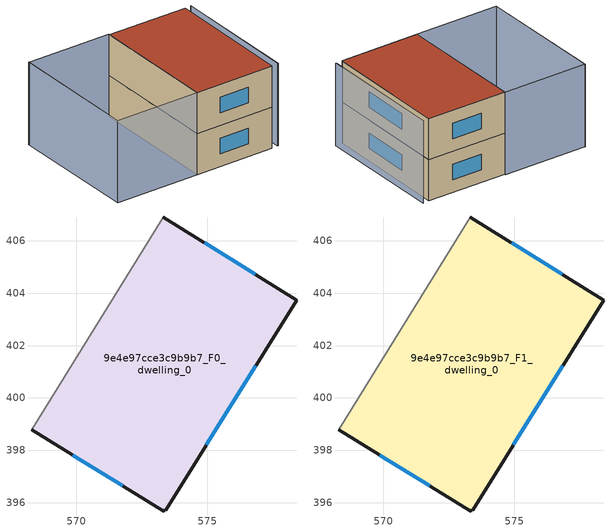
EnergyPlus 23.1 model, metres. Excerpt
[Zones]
9e4e97cce3c9b9b7_F0_dwelling_0
 floor ground (EU_floor_Construction): 578.41,403.73 573.41,395.71 573.37,395.73 573.34,395.69 568.3,398.79 573.31,406.9 z0
 wall outside (EU_wall_Construction): 568.3,398.79 573.34,395.69 573.37,395.73 573.41,395.71 578.41,403.73 573.31,406.9 z0:3
 wall adiabatic (EU_wall_Construction): 573.31,406.9 568.3,398.79 z0:3
 window (EU_Window_Construction): 574.97,398.21 576.85,401.23 / 569.87,397.82 571.77,396.65 / 576.82,404.72 574.9,405.92 z0.93:2.07
9e4e97cce3c9b9b7_F1_dwelling_0
 floor to 9e4e97cce3c9b9b7_F0_dwelling_0 (EU_floor_Construction): 578.41,403.73 573.41,395.71 573.37,395.73 573.34,395.69 568.3,398.79 573.31,406.9 z3
 wall outside (EU_wall_Construction): 568.3,398.79 573.34,395.69 573.37,395.73 573.41,395.71 578.41,403.73 573.31,406.9 z3:6
 wall adiabatic (EU_wall_Construction): 573.31,406.9 568.3,398.79 z3:6
 window (EU_Window_Construction): 574.97,398.21 576.85,401.23 / 569.87,397.82 571.77,396.65 / 576.82,404.72 574.9,405.92 z3.93:5.07
 roof outside (EU_roof_Construction): 573.41,395.71 578.41,403.73 573.31,406.9 568.3,398.79 573.34,395.69 573.37,395.73 z6
shading: 573.83,395.5 578.8,403.49 / 573.83,395.45 578.8,403.49 / 567.97,410.26 562.91,402.07 / 562.92,402.09 567.96,410.24 / 567.96,410.24 573.33,406.92 / 573.33,406.92 568.29,398.77 / 568.29,398.77 562.92,402.09 z0:6
[Building]
EU S2 Campaign: North Axis=0; Terrain=City; Solar Distribution=FullExterior
[Site:Location]
Montreal-Trudeau.Intl.AP: Latitude=45.4667; Longitude=-73.75; Time Zone=-5; Elevation=36
[SizingPeriod:WeatherFileDays]
AnnualSizingPeriod: Begin Month=1; Begin Day of Month=1; End Month=12; End Day of Month=31; Day of Week for Start Day=Monday; Use Weather File Daylight Saving Period=No; Use Weather File Rain and Snow Indicators=No
[MATERIAL]
EU_InternalMass_Material: Roughness=MediumRough; Thickness=0.1; Conductivity=1; Density=1800; Specific Heat=900; Thermal Absorptance=0.9; Solar Absorptance=0.7; Visible Absorptance=0.7
[MATERIAL:NOMASS] Roughness=MediumRough; Thermal Absorptance=0.9; Solar Absorptance=0.7; Visible Absorptance=0.7
Name | Thermal Resistance
EU_wall_NoMass; EU_floor_NoMass | 1.51479
EU_roof_NoMass | 2.84114
[WINDOWMATERIAL:SIMPLEGLAZINGSYSTEM]
EU_Window_SimpleGlazing: UFactor=3.53504; Solar Heat Gain Coefficient=0.8; Visible Transmittance=0.8
[CONSTRUCTION]
EU_wall_Construction: EU_wall_NoMass
EU_roof_Construction: EU_roof_NoMass
EU_floor_Construction: EU_floor_NoMass
EU_Window_Construction: EU_Window_SimpleGlazing
EU_InternalMass_Construction: EU_InternalMass_Material
[ZONE] Type=1; Multiplier=1; Ceiling Height=autocalculate; Floor Area=autocalculate; Part of Total Floor Area=Yes
Name | Volume
9e4e97cce3c9b9b7_F0_dwelling_0 | 170.966
9e4e97cce3c9b9b7_F1_dwelling_0 | 170.967
[INTERNALMASS] Construction=EU_InternalMass_Construction; Surface Area=56.9885
Name | Zone or ZoneList
9e4e97cce3c9b9b7_F0_dwelling_0_EU_InternalMass | 9e4e97cce3c9b9b7_F0_dwelling_0
9e4e97cce3c9b9b7_F1_dwelling_0_EU_InternalMass | 9e4e97cce3c9b9b7_F1_dwelling_0
[OTHEREQUIPMENT] Fuel Type=Electricity; Design Level Calculation Method=Watts/Area; Power per Zone Floor Area=1; Fraction Latent=0; Fraction Radiant=0; Fraction Lost=0; Carbon Dioxide Generation Rate=0; EndUse Subcategory=EU_Step8_InternalGains
Name | Zone or ZoneList or Space or SpaceList | Schedule
EU_Step8_InternalGain_9e4e97cce3c9b9b7_F0_dwelling_0_f000 | 9e4e97cce3c9b9b7_F0_dwelling_0 | EU_Step8_GainSchedule_9e4e97cce3c9b9b7_F0_dwelling_0_f000
EU_Step8_InternalGain_9e4e97cce3c9b9b7_F1_dwelling_0_f000 | 9e4e97cce3c9b9b7_F1_dwelling_0 | EU_Step8_GainSchedule_9e4e97cce3c9b9b7_F1_dwelling_0_f000
[ZONEVENTILATION:DESIGNFLOWRATE] Schedule=EU_AlwaysOn; Design Flow Rate Calculation Method=AirChanges/Hour; Air Changes per Hour=0.775154; Ventilation Type=Natural; Fan Pressure Rise=0; Fan Total Efficiency=1; Constant Term Coefficient=1; Temperature Term Coefficient=0; Velocity Term Coefficient=0; Velocity Squared Term Coefficient=0; Minimum Indoor Temperature=-100; Maximum Indoor Temperature=100; Delta Temperature=-100; Minimum Outdoor Temperature=-100; Maximum Outdoor Temperature=100; Maximum Wind Speed=40
Name | Zone or ZoneList or Space or SpaceList
EU_ConstantAir_9e4e97cce3c9b9b7_F0_dwelling_0 | 9e4e97cce3c9b9b7_F0_dwelling_0
EU_ConstantAir_9e4e97cce3c9b9b7_F1_dwelling_0 | 9e4e97cce3c9b9b7_F1_dwelling_0
[HVACTEMPLATE:THERMOSTAT] Constant Heating Setpoint=20; Constant Cooling Setpoint=50
EU_HeatOnly_9e4e97cce3c9b9b7_F0_dwelling_0; EU_HeatOnly_9e4e97cce3c9b9b7_F1_dwelling_0
[HVACTEMPLATE:ZONE:IDEALLOADSAIRSYSTEM] System Availability Schedule=EU_AlwaysOn; Maximum Heating Supply Air Temperature=50; Minimum Cooling Supply Air Temperature=13; Maximum Heating Supply Air Humidity Ratio=0.0156; Minimum Cooling Supply Air Humidity Ratio=0.0077; Heating Limit=NoLimit; Cooling Limit=NoLimit; Heating Availability Schedule=EU_AlwaysOn; Cooling Availability Schedule=EU_CoolingOff; Dehumidification Control Type=ConstantSensibleHeatRatio; Cooling Sensible Heat Ratio=0.7; Dehumidification Setpoint=60; Humidification Control Type=None; Humidification Setpoint=30; Outdoor Air Method=None; Outdoor Air Flow Rate per Person=0.00944; Outdoor Air Flow Rate per Zone Floor Area=0; Outdoor Air Flow Rate per Zone=0; Demand Controlled Ventilation Type=None; Outdoor Air Economizer Type=NoEconomizer; Heat Recovery Type=None; Sensible Heat Recovery Effectiveness=0.7; Latent Heat Recovery Effectiveness=0.65
Name | Template Thermostat
9e4e97cce3c9b9b7_F0_dwelling_0 | EU_HeatOnly_9e4e97cce3c9b9b7_F0_dwelling_0
9e4e97cce3c9b9b7_F1_dwelling_0 | EU_HeatOnly_9e4e97cce3c9b9b7_F1_dwelling_0
[SIZING:ZONE] Zone Cooling Design Supply Air Temperature Input Method=SupplyAirTemperature; Zone Cooling Design Supply Air Temperature=13; Zone Heating Design Supply Air Temperature Input Method=SupplyAirTemperature; Zone Heating Design Supply Air Temperature=50; Zone Cooling Design Supply Air Humidity Ratio=0.008; Zone Heating Design Supply Air Humidity Ratio=0.008; Cooling Design Air Flow Method=DesignDay; Cooling Design Air Flow Rate=0; Cooling Minimum Air Flow per Zone Floor Area=0.000762; Cooling Minimum Air Flow=0; Cooling Minimum Air Flow Fraction=0.2; Heating Design Air Flow Method=DesignDay; Heating Design Air Flow Rate=0; Heating Maximum Air Flow per Zone Floor Area=0.002032; Heating Maximum Air Flow=0.141576; Heating Maximum Air Flow Fraction=0.3; Account for Dedicated Outdoor Air System=No; Dedicated Outdoor Air System Control Strategy=NeutralSupplyAir; Dedicated Outdoor Air Low Setpoint Temperature for Design=autosize; Dedicated Outdoor Air High Setpoint Temperature for Design=autosize; Zone Load Sizing Method=Sensible Load Only No Latent Load; Zone Latent Cooling Design Supply Air Humidity Ratio Input Method=HumidityRatioDifference; Zone Cooling Design Supply Air Humidity Ratio Difference=0.005; Zone Latent Heating Design Supply Air Humidity Ratio Input Method=HumidityRatioDifference; Zone Humidification Design Supply Air Humidity Ratio Difference=0.005
9e4e97cce3c9b9b7_F0_dwelling_0; 9e4e97cce3c9b9b7_F1_dwelling_0
[SCHEDULE:CONSTANT]
Name | Hourly Value
EU_AlwaysOn | 1
EU_CoolingOff | 0
[SCHEDULE:FILE] Column Number=1; Rows to Skip at Top=0; Number of Hours of Data=8760; Column Separator=Comma; Interpolate to Timestep=No; Minutes per Item=60; Adjust Schedule for Daylight Savings=Yes
Name | File
EU_Step8_GainSchedule_9e4e97cce3c9b9b7_F0_dwelling_0_f000 | ../../schedules/9e4e97cce3c9b9b7/9e4e97cce3c9b9b7_F0_dwelling_0_f000_gain.csv
EU_Step8_GainSchedule_9e4e97cce3c9b9b7_F1_dwelling_0_f000 | ../../schedules/9e4e97cce3c9b9b7/9e4e97cce3c9b9b7_F1_dwelling_0_f000_gain.csv
